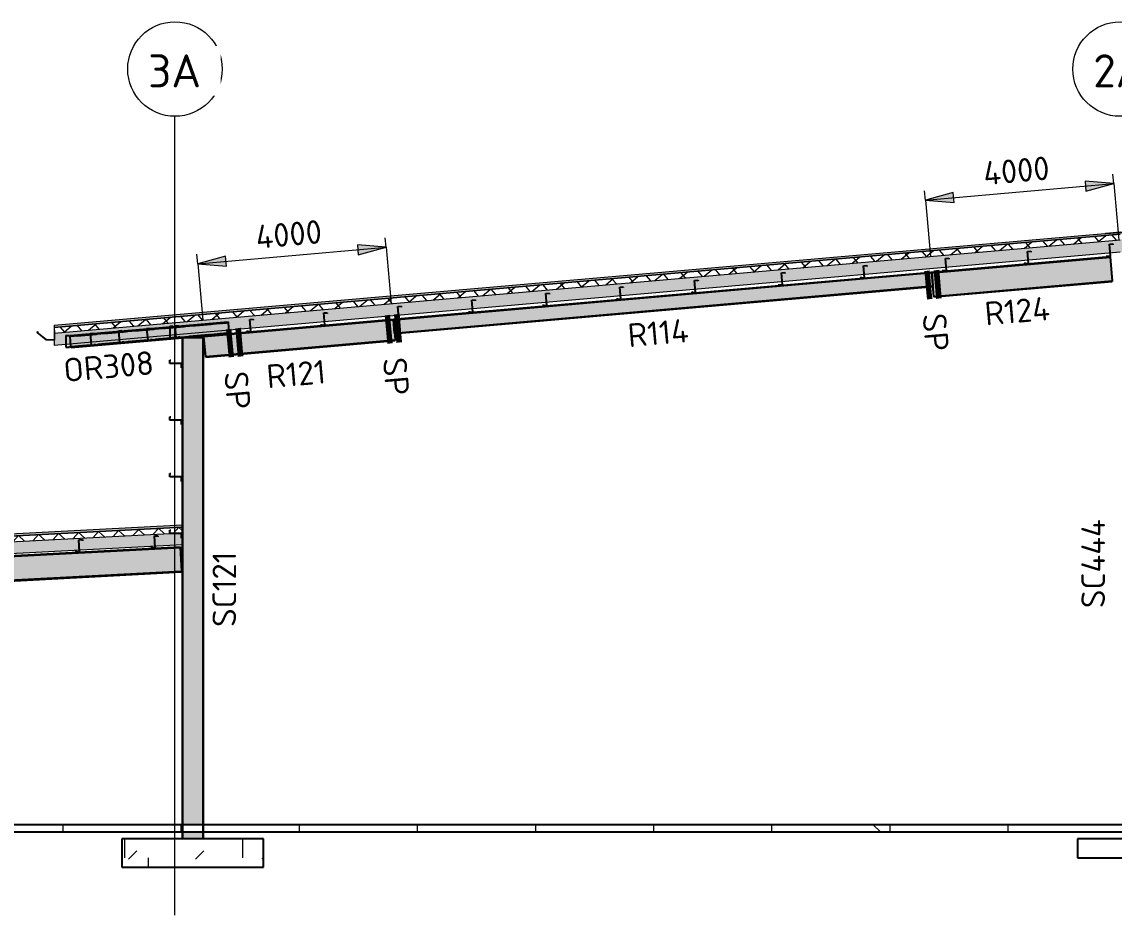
# Model space of a CAD drawing. Header units: millimetres. Extents: x 632 to 546626, y -3890 to 22200.
# Drawn here: x 496760 to 519875, y 3287 to 22200 of the extents above; entities that cross this region are included whole.
import ezdxf

# ---------------------------------------------------------------- set-up
doc = ezdxf.new("R2010")
doc.units = ezdxf.units.MM
doc.linetypes.add('Dash', pattern=[7, 5, -2])
doc.linetypes.add('Hidden Half', pattern=[3, 2, -1])
for name, color, linetype, lineweight in [('A-010-D_DIM', 211, 'Continuous', 13), ('A-010-D_DIM-200', 211, 'Continuous', 13), ('A-010-M_LINE', 90, 'Continuous', 13), ('A-230-H-FLOOR', 190, 'Continuous', 13), ('A-230-M_FLOOR', 192, 'Continuous', 13), ('A-270-M_ROOF', 132, 'Continuous', 13), ('S-160-M_FOUND', 171, 'Continuous', 13), ('S-160-MH_FOUND', 171, 'Hidden Half', 13), ('S-280-A_COLUMN', 171, 'Continuous', 18), ('S-280-A_STRUCT_FRAME', 2, 'Continuous', 18), ('S-280-M_COLUMN', 52, 'Continuous', 13), ('S-280-M_STRUCT_FRAME', 12, 'Continuous', 13), ('S-280-MH_COLUMN', 52, 'Hidden Half', 13), ('Z-000-T_TEXT', 131, 'Continuous', 25), ('Z-030-M_GRID', 191, 'Continuous', 13), ('Z-033_T_GRIDREF', 31, 'Continuous', 13), ('Z-230-A_LEVEL', 51, 'Continuous', 13)]:
    doc.layers.add(name, color=color, linetype=linetype, lineweight=lineweight)
doc.styles.add('ISOCPEUR_1', font='isocpeur.ttf', dxfattribs={"height": 700})
doc.styles.add('ISOCPEUR_2', font='isocpeur.ttf', dxfattribs={"height": 500})
doc.dimstyles.new('2_5___Arrow___Transparent', dxfattribs={"dimscale": 304.8, "dimtxt": 497.990588, "dimasz": 1.968504, "dimexe": 0.656168, "dimexo": 1.049869, "dimgap": 0.164042, "dimtad": 1, "dimdec": 0, "dimzin": 0, "dimdsep": 46, "dimtxsty": 'ISOCPEUR_2', "dimsah": 1, "dimcen": 0.09, "dimadec": 0, "dimazin": 0, "dimtfac": 1, "dimtdec": 4, "dimtix": 1, "dimtmove": 0, "dimatfit": 3, "dimfxl": 1, "dimtvp": 1, "dimtolj": 1, "dimtzin": 0, "dimlwd": 18, "dimlwe": 18, "dimarcsym": 2})
pattern_1 = [(45, (4560936.8, 0), (-1414.214, 0), [750, -3000]), (45, (4561936.8, 1000), (-1414.214, 0), [750, -3000]), (45, (4562936.8, -300), (-1414.214, 0), [250, -2000]), (90, (4562936.77, 500), (-500, 500), [500, -2000]), (315, (4562936.8, 1000), (0, 2828.43), [500, -3000]), (0, (4561936.8, 1000), (2000, 2000), [300, -1000]), (0, (4559436.8, 2000), (2000, 2000), [300, -2000])]

# ---------------------------------------------------------------- blocks, each defined once
blk = doc.blocks.new('Ridge Capping - Ridge Capping-1882401-S6_501-SECTION A8')
at = {"layer": 'A-270-M_ROOF', "lineweight": 5, "transparency": 33554432}
blk.add_hatch(color=253, dxfattribs=at).paths.add_polyline_path([(4557998, 17716), (4558305, 17743), (4558612, 17716), (4558604, 17720), (4558305, 17746), (4558005, 17720)])
at = {"layer": 'A-270-M_ROOF', "color": 53, "lineweight": 5}
for p, q in [((4557998, 17716), (4558305, 17743)), ((4558005, 17720), (4557998, 17716)), ((4558305, 17746), (4558005, 17720)), ((4558604, 17720), (4558305, 17746)), ((4558305, 17743), (4558612, 17716)), ((4558612, 17716), (4558604, 17720))]:
    blk.add_line(p, q, dxfattribs=at)
blk = doc.blocks.new('Roofs 1 - Roofs 1-2640243-S6_501-SECTION A8')
at = {"layer": 'A-270-M_ROOF', "lineweight": 5, "transparency": 33554432}
for points in [[(4535574, 15470), (4535579, 15470), (4535387, 15620), (4535382, 15620), (4535391, 15613)], [(4535749, 15469), (4535754, 15470), (4535754, 15666), (4535749, 15665), (4535749, 15479)]]:
    blk.add_hatch(color=8, dxfattribs=at).paths.add_polyline_path(points)
h = blk.add_hatch(color=8, dxfattribs=at)
h.paths.add_polyline_path([(4535586, 15468), (4535756, 15468), (4535754, 15470), (4535586, 15470)])
h.paths.add_polyline_path([(4535579, 15470), (4535580, 15472), (4535387, 15620)])
at = {"layer": 'A-270-M_ROOF', "color": 53, "lineweight": 5}
for p, q in [((4535387, 15620), (4535382, 15620)), ((4535388, 15622), (4535383, 15621)), ((4535387, 15620), (4535579, 15470)), ((4535580, 15472), (4535388, 15622)), ((4535409, 15635), (4535389, 15632)), ((4535390, 15630), (4535411, 15634)), ((4535409, 15635), (4535404, 15635)), ((4535411, 15634), (4535406, 15633)), ((4535411, 15634), (4535409, 15635)), ((4535754, 15666), (4535749, 15665)), ((4535754, 15665), (4535751, 15665)), ((4535756, 15666), (4535754, 15666)), ((4535754, 15666), (4535754, 15470)), ((4535756, 15468), (4535756, 15666)), ((4535747, 15470), (4535586, 15470)), ((4535586, 15468), (4535678, 15468)), ((4535678, 15468), (4535747, 15468)), ((4535754, 15470), (4535747, 15470)), ((4535747, 15468), (4535756, 15468)), ((4535754, 15470), (4535749, 15469)), ((4535756, 15468), (4535751, 15467))]:
    blk.add_line(p, q, dxfattribs=at)
at = {"layer": 'A-270-M_ROOF', "color": 53, "lineweight": 5, "flags": 128}
for points in [[(4535389, 15632), (4535388, 15631), (4535386, 15630), (4535385, 15629), (4535384, 15628), (4535384, 15626), (4535384, 15624), (4535384, 15623), (4535385, 15621), (4535387, 15620)], [(4535388, 15622), (4535387, 15623), (4535386, 15624), (4535386, 15625), (4535386, 15626), (4535386, 15627), (4535387, 15628), (4535387, 15629), (4535388, 15629), (4535390, 15630)], [(4535579, 15470), (4535581, 15469), (4535583, 15468), (4535586, 15468)], [(4535586, 15470), (4535584, 15470), (4535582, 15471), (4535580, 15472)]]:
    blk.add_lwpolyline(points, dxfattribs=at)
blk = doc.blocks.new('25021-APA-ZZ-ZZ-M3-AR-000001_V3_rvt-8-S6_501-SECTION A8')
at = {"layer": 'A-270-M_ROOF', "transparency": 33554432}
for points in [[(4535747, 15729), (4558305, 17703), (4578096, 15971), (4578096, 16011), (4558305, 17743), (4535747, 15769)], [(4524116, 10752), (4538455, 11503), (4538455, 11543), (4524116, 10792)]]:
    blk.add_hatch(color=9, dxfattribs=at).paths.add_polyline_path(points)
at = {"layer": 'A-270-M_ROOF', "lineweight": 5}
h = blk.add_hatch(dxfattribs=at)
h.set_pattern_fill('FP_36', angle=-135, style=0, pattern_type=2)
h.set_pattern_definition([(40, (4560936.77, 1e-06), (-192.8363, 229.8133), []), (130, (4560936.77, 1e-06), (-229.8133, -192.8363), [])])
h.paths.add_polyline_path([(4535747, 15609), (4558305, 17582), (4578096, 15851), (4578096, 15971), (4558305, 17703), (4535747, 15729)])
at = {"layer": 'A-270-M_ROOF', "lineweight": 5, "transparency": 33554432}
for color, points in [(254, [(4535747, 15358), (4536099, 15388), (4536085, 15557), (4539427, 15849), (4539442, 15681), (4558305, 17331), (4578096, 15600), (4578096, 15851), (4558305, 17582), (4535747, 15609)]), (9, [(4535747, 15729), (4535747, 15769), (4535742, 15769), (4535742, 15731)]), (254, [(4535742, 15357), (4535747, 15358), (4535747, 15729), (4535742, 15729), (4535742, 15375)])]:
    blk.add_hatch(color=color, dxfattribs=at).paths.add_polyline_path(points)
at = {"layer": 'A-270-M_ROOF', "lineweight": 5}
h = blk.add_hatch(dxfattribs=at)
h.set_pattern_fill('FP_37', angle=225, style=0, pattern_type=2)
h.set_pattern_definition([(48, (4560936.77, 1e-06), (-222.9434, 200.7392), []), (138, (4560936.77, 1e-06), (-200.7392, -222.9434), [])])
h.paths.add_polyline_path([(4524116, 10631), (4538455, 11383), (4538455, 11503), (4524116, 10752)])
at = {"layer": 'A-270-M_ROOF', "lineweight": 5, "transparency": 33554432}
h = blk.add_hatch(color=254, dxfattribs=at)
h.paths.add_polyline_path([(4524285, 10390), (4524286, 10390), (4524285, 10454)])
h.paths.add_polyline_path([(4527979, 10583), (4538455, 11132), (4538455, 11383), (4524116, 10631), (4524116, 10594), (4524450, 10611), (4524546, 10612), (4524546, 10609), (4527968, 10788), (4527978, 10598)])
at = {"layer": 'A-270-M_ROOF', "color": 53, "lineweight": 5}
for p, q in [((4558305, 17743), (4535747, 15769)), ((4558305, 17703), (4535747, 15729)), ((4535747, 15729), (4558305, 17703)), ((4535747, 15609), (4558305, 17582)), ((4535747, 15358), (4558305, 17331)), ((4535742, 15769), (4535747, 15769)), ((4535742, 15729), (4535747, 15729)), ((4535747, 15729), (4535742, 15729)), ((4535747, 15769), (4535747, 15729)), ((4535747, 15729), (4535747, 15358)), ((4535747, 15358), (4535742, 15357)), ((4538467, 11544), (4524116, 10792)), ((4538467, 11504), (4524116, 10752)), ((4524116, 10752), (4538467, 11504)), ((4524170, 10634), (4538467, 11383)), ((4538467, 11504), (4538467, 11544)), ((4538467, 11133), (4538467, 11504)), ((4524170, 10384), (4538467, 11133))]:
    blk.add_line(p, q, dxfattribs=at)
for name in ['Ridge Capping - Ridge Capping-1882401-S6_501-SECTION A8', 'Roofs 1 - Roofs 1-2640243-S6_501-SECTION A8']:
    blk.add_blockref(name, (0, 0), dxfattribs=at)
blk = doc.blocks.new('NRP_Framing-Steel-PFC - OR308 - 250PFC-4066803-S6_501-SECTION A8')
at = {"layer": 'S-280-M_STRUCT_FRAME', "linetype": 'Dash', "lineweight": 25}
for p, q in [((4536085, 15542), (4539428, 15834)), ((4536104, 15323), (4538202, 15506)), ((4538204, 15506), (4539448, 15615))]:
    blk.add_line(p, q, dxfattribs=at)
blk = doc.blocks.new('NRP_Framing-Steel-Purlin Z - P916 - EZ250-24-3998015-S6_501-SECTION A8')
at = {"layer": 'S-280-M_STRUCT_FRAME', "color": 1, "lineweight": 25}
for p, q in [((4537943, 11300), (4537943, 11299)), ((4537943, 11300), (4537943, 11299)), ((4537807, 11086), (4537807, 11085)), ((4537807, 11086), (4537807, 11085))]:
    blk.add_line(p, q, dxfattribs=at)
blk = doc.blocks.new('NRP_Framing-Steel-Purlin Z - P915 - EZ250-19-3998100-S6_501-SECTION A8')
at = {"layer": 'S-280-M_STRUCT_FRAME', "color": 92, "lineweight": 25}
for p, q in [((4537871, 11317), (4537942, 11321)), ((4537871, 11317), (4537942, 11321)), ((4537884, 11068), (4537871, 11317)), ((4537884, 11068), (4537871, 11317)), ((4537942, 11321), (4537943, 11300)), ((4537942, 11321), (4537943, 11300)), ((4537807, 11085), (4537808, 11064)), ((4537807, 11085), (4537808, 11064)), ((4537808, 11064), (4537884, 11068)), ((4537808, 11064), (4537884, 11068))]:
    blk.add_line(p, q, dxfattribs=at)
blk = doc.blocks.new('NRP_Framing-Steel-Purlin C - P946 - EC250-24-4066804-S6_501-SECTION A8')
at = {"layer": 'S-280-M_STRUCT_FRAME', "color": 1, "lineweight": 25}
for p, q in [((4535998, 15560), (4535998, 15310)), ((4535998, 15560), (4536071, 15560)), ((4536071, 15560), (4536071, 15536)), ((4535998, 15310), (4536071, 15310)), ((4536071, 15334), (4536071, 15310))]:
    blk.add_line(p, q, dxfattribs=at)
blk = doc.blocks.new('NRP_Framing-Steel-Purlin C - G946 - EC250-24-4082622-S6_501-SECTION A8')
at = {"layer": 'S-280-M_STRUCT_FRAME', "color": 1, "lineweight": 25}
for p, q in [((4538195, 15756), (4538195, 15506)), ((4538195, 15756), (4538268, 15756)), ((4538268, 15756), (4538268, 15732)), ((4538195, 15506), (4538268, 15506)), ((4538268, 15530), (4538268, 15506))]:
    blk.add_line(p, q, dxfattribs=at)
blk = doc.blocks.new('NRP_Framing-Steel-Purlin Z - G914 - EZ250-15-4082804-S6_501-SECTION A8')
at = {"layer": 'S-280-M_STRUCT_FRAME', "color": 150, "lineweight": 25}
for p, q in [((4538194.614304, 15039.7), (4538214.614304, 15039.7)), ((4538194.614304, 14968.7), (4538194.614304, 15039.7)), ((4538194.614304, 15039.7), (4538214.614304, 15039.7)), ((4538194.614304, 14968.7), (4538194.614304, 15039.7)), ((4538444.614304, 14968.7), (4538194.614304, 14968.7)), ((4538444.614304, 14968.7), (4538194.614304, 14968.7)), ((4538425.114304, 14892.7), (4538444.614304, 14892.7)), ((4538425.114304, 14892.7), (4538444.614304, 14892.7)), ((4538444.614304, 14892.7), (4538444.614304, 14968.7)), ((4538444.614304, 14892.7), (4538444.614304, 14968.7))]:
    blk.add_line(p, q, dxfattribs=at)
blk = doc.blocks.new('NRP_Foundation-Pad Footing Fibre _v2_ - PF4 -1800 x 1800 x 400d-3893011-S6_501-SECTION A8')
at = {"layer": 'S-160-M_FOUND'}
h = blk.add_hatch(dxfattribs=at)
h.set_pattern_fill('FP_39', color=256, style=0, pattern_type=2)
h.set_pattern_definition(pattern_1)
h.paths.add_polyline_path([(4558361, 4500), (4559205, 4500), (4559205, 4900), (4557405, 4900), (4557405, 4500)])
at = {"layer": 'S-160-M_FOUND', "lineweight": 25}
for p, q in [((4559205, 4900), (4557405, 4900)), ((4557405, 4900), (4557405, 4500)), ((4559205, 4500), (4559205, 4900)), ((4557405, 4500), (4559205, 4500))]:
    blk.add_line(p, q, dxfattribs=at)
blk = doc.blocks.new('NRP_Foundation-Pad Footing Fibre _v2_ - PF1 - 3000 x 2400 x 600d-2371040-S6_501-SECTION A8')
at = {"layer": 'S-160-M_FOUND'}
h = blk.add_hatch(dxfattribs=at)
h.set_pattern_fill('FP_39', color=256, style=0, pattern_type=2)
h.set_pattern_definition(pattern_1)
h.paths.add_polyline_path([(4540181.5143, 4900), (4537181.5143, 4900), (4537181.5143, 4300), (4540181.5143, 4300)])
at = {"layer": 'S-160-M_FOUND', "lineweight": 25}
for p, q in [((4540181.5143, 4900), (4537181.5143, 4900)), ((4537181.5143, 4900), (4537181.5143, 4300)), ((4540181.5143, 4300), (4540181.5143, 4900)), ((4537181.5143, 4300), (4540181.5143, 4300))]:
    blk.add_line(p, q, dxfattribs=at)
blk = doc.blocks.new('NRP_Framing-Steel-Purlin Z - P915 - EZ250-19-V109-S6_501-SECTION A8')
at = {"layer": 'S-280-M_STRUCT_FRAME', "color": 92, "lineweight": 25}
blk.add_line((4549312, 16598), (4549312, 16598), dxfattribs=at)
at = {"layer": 'S-280-M_STRUCT_FRAME', "color": 92, "linetype": 'Dash', "lineweight": 25}
blk.add_line((4549312, 16598), (4549312, 16598), dxfattribs=at)
blk = doc.blocks.new('NRP_Framing-Steel-Purlin Z - P915 - EZ250-19-V111-S6_501-SECTION A8')
at = {"layer": 'S-280-M_STRUCT_FRAME', "color": 92, "lineweight": 25}
for p, q in [((4549301, 16723), (4549371, 16729)), ((4549301, 16723), (4549371, 16729)), ((4549322, 16474), (4549301, 16723)), ((4549322, 16474), (4549301, 16723)), ((4549371, 16729), (4549373, 16708)), ((4549371, 16729), (4549373, 16708)), ((4549245, 16488), (4549247, 16467)), ((4549245, 16488), (4549247, 16467)), ((4549247, 16467), (4549322, 16474)), ((4549247, 16467), (4549322, 16474)), ((4549312, 16599), (4549312, 16599))]:
    blk.add_line(p, q, dxfattribs=at)
at = {"layer": 'S-280-M_STRUCT_FRAME', "color": 92, "linetype": 'Dash', "lineweight": 25}
blk.add_line((4549312, 16599), (4549312, 16599), dxfattribs=at)
blk = doc.blocks.new('NRP_Framing-Steel-Purlin C - P946 - EC250-24-4066508-S6_501-SECTION A8')
at = {"layer": 'S-280-M_STRUCT_FRAME', "color": 1, "lineweight": 25}
for p, q in [((4538303, 15761), (4538376, 15767)), ((4538303, 15761), (4538325, 15512)), ((4538376, 15767), (4538378, 15743)), ((4538325, 15512), (4538397, 15518)), ((4538334, 15638), (4538334, 15638)), ((4538395, 15542), (4538397, 15518))]:
    blk.add_line(p, q, dxfattribs=at)
at = {"layer": 'S-280-M_STRUCT_FRAME', "color": 1, "linetype": 'Dash', "lineweight": 25}
blk.add_line((4538334, 15638), (4538334, 15638), dxfattribs=at)
blk = doc.blocks.new('NRP_Framing-Steel-Purlin Z - P914 - EZ250-15-V113-S6_501-SECTION A8')
at = {"layer": 'S-280-M_STRUCT_FRAME', "color": 150, "lineweight": 25}
blk.add_line((4558092, 17367), (4558092, 17367), dxfattribs=at)
at = {"layer": 'S-280-M_STRUCT_FRAME', "color": 150, "linetype": 'Dash', "lineweight": 25}
blk.add_line((4558092, 17367), (4558092, 17367), dxfattribs=at)
blk = doc.blocks.new('NRP_Framing-Steel-Purlin Z - P914 - EZ250-15-V114-S6_501-SECTION A8')
at = {"layer": 'S-280-M_STRUCT_FRAME', "color": 150, "lineweight": 25}
for p, q in [((4558081, 17491), (4558152, 17497)), ((4558081, 17491), (4558152, 17497)), ((4558103, 17242), (4558081, 17491)), ((4558103, 17242), (4558081, 17491)), ((4558092, 17367), (4558092, 17367)), ((4558152, 17497), (4558154, 17477)), ((4558152, 17497), (4558154, 17477)), ((4558026, 17255), (4558027, 17236)), ((4558026, 17255), (4558027, 17236)), ((4558027, 17236), (4558103, 17242)), ((4558027, 17236), (4558103, 17242))]:
    blk.add_line(p, q, dxfattribs=at)
at = {"layer": 'S-280-M_STRUCT_FRAME', "color": 150, "linetype": 'Dash', "lineweight": 25}
blk.add_line((4558092, 17367), (4558092, 17367), dxfattribs=at)
blk = doc.blocks.new('NRP_Framing-Steel-Purlin C - P946 - EC250-24-V117-S6_501-SECTION A8')
at = {"layer": 'S-280-M_STRUCT_FRAME', "color": 1, "lineweight": 25}
for p, q in [((4537705, 15709), (4537778, 15715)), ((4537705, 15709), (4537727, 15460)), ((4537736, 15586), (4537736, 15586)), ((4537778, 15715), (4537780, 15691)), ((4537798, 15490), (4537800, 15466)), ((4537727, 15460), (4537800, 15466))]:
    blk.add_line(p, q, dxfattribs=at)
at = {"layer": 'S-280-M_STRUCT_FRAME', "color": 1, "linetype": 'Dash', "lineweight": 25}
blk.add_line((4537736, 15586), (4537736, 15586), dxfattribs=at)
blk = doc.blocks.new('Grid - NRP_Grid-Head-320187-S6_501-SECTION A8')
at = {"layer": 'Z-033_T_GRIDREF'}
blk.add_circle((4578305, 21200), 1000, dxfattribs=at)
blk = doc.blocks.new('DIMBLOCK29-S6_501-SECTION A8')
at = {"layer": 'A-010-D_DIM-200', "lineweight": 18}
for points in [[(504468, 17428), (503862, 17481), (503880, 17270)], [(500484, 17079), (501091, 17026), (501072, 17237)]]:
    blk.add_hatch(color=256, dxfattribs=at).paths.add_polyline_path(points)
for p, q in [((504468, 17428), (504451, 17627)), ((500484, 17079), (504468, 17428)), ((504468, 17428), (503862, 17481)), ((503862, 17481), (503880, 17270)), ((503880, 17270), (504468, 17428)), ((504468, 17428), (504573, 16231)), ((500484, 17079), (500466, 17278)), ((501072, 17237), (500484, 17079)), ((501091, 17026), (501072, 17237)), ((500484, 17079), (501091, 17026)), ((500484, 17079), (500588, 15883))]:
    blk.add_line(p, q, dxfattribs=at)
at = {"layer": 'A-010-D_DIM-200', "color": 0, "lineweight": 18, "insert": (501685, 17890), "char_height": 500, "width": 1758.29, "attachment_point": 1, "rotation": 5, "line_spacing_factor": 1.149209, "style": 'ISOCPEUR_2'}
blk.add_mtext('4000', dxfattribs=at)
blk = doc.blocks.new('DIMBLOCK30-S6_501-SECTION A8')
at = {"layer": 'A-010-D_DIM-200', "lineweight": 18}
for points in [[(519867, 18775), (519260, 18828), (519278, 18617)], [(515882, 18426), (516489, 18373), (516470, 18584)]]:
    blk.add_hatch(color=256, dxfattribs=at).paths.add_polyline_path(points)
for p, q in [((519867, 18775), (519849, 18974)), ((515882, 18426), (519867, 18775)), ((519867, 18775), (519260, 18828)), ((519260, 18828), (519278, 18617)), ((519278, 18617), (519867, 18775)), ((519867, 18775), (519971, 17579)), ((515882, 18426), (515864, 18625)), ((516470, 18584), (515882, 18426)), ((516489, 18373), (516470, 18584)), ((515882, 18426), (516489, 18373)), ((515882, 18426), (515986, 17230))]:
    blk.add_line(p, q, dxfattribs=at)
at = {"layer": 'A-010-D_DIM-200', "color": 0, "lineweight": 18, "insert": (517083, 19237), "char_height": 500, "width": 1758.29, "attachment_point": 1, "rotation": 5, "line_spacing_factor": 1.149209, "style": 'ISOCPEUR_2'}
blk.add_mtext('4000', dxfattribs=at)
blk = doc.blocks.new('NRP_Splice _v3_ - NRP_Splice-3209833-S6_501-SECTION A8')
at = {"layer": 'Z-000-T_TEXT', "lineweight": 70}
for p, q in [((4542798, 15990), (4542851, 15393)), ((4542798, 15990), (4542851, 15393)), ((4542998, 16008), (4543050, 15410)), ((4543050, 15410), (4542998, 16008))]:
    blk.add_line(p, q, dxfattribs=at)

msp = doc.modelspace()

# ---------------------------------------------------------------- hatches: boundary and pattern name
at = {"layer": 'A-230-H-FLOOR'}
h = msp.add_hatch(dxfattribs=at)
h.set_pattern_fill('FP_39', color=256, style=0, pattern_type=2)
h.set_pattern_definition([(45, (522632.2, 0), (-1414.214, 0), [750, -3000]), (45, (523632.2, 1000), (-1414.214, 0), [750, -3000]), (45, (524632.2, -300), (-1414.214, 0), [250, -2000]), (90, (524632.16, 500), (-500, 500), [500, -2000]), (315, (524632.2, 1000), (0, 2828.43), [500, -3000]), (0, (523632.2, 1000), (2000, 2000), [300, -1000]), (0, (521132.2, 2000), (2000, 2000), [300, -2000])])
h.paths.add_polyline_path([(539850, 5050), (539850, 5200), (488016, 5200), (488016, 5050), (527207.1, 5050)])
at = {"layer": 'S-280-M_COLUMN', "lineweight": 5}
h = msp.add_hatch(color=256, dxfattribs=at)
h.paths.add_polyline_path([(500162.7, 4900), (500162.7, 5050), (500150, 5050), (500150, 4900)])
h.paths.add_polyline_path([(500162.7, 5200), (500162.7, 15513.1), (500150, 15513.1), (500150, 5200)])
h = msp.add_hatch(color=256, dxfattribs=at)
h.paths.add_polyline_path([(500174.1, 4900), (500174, 5050), (500162.7, 5050), (500164.2, 4900), (500168.4, 4900)])
h.paths.add_polyline_path([(500162.7, 5200), (500174.1, 5200), (500174.1, 15513.1), (500162.7, 15513.1), (500162.7, 15307.6)])
h = msp.add_hatch(color=256, dxfattribs=at)
h.paths.add_polyline_path([(500579.7, 4900), (500579.7, 5050), (500174.1, 5050), (500174.1, 4900)])
h.paths.add_polyline_path([(500579.7, 5200), (500579.7, 15513.1), (500174.1, 15513.1), (500174.1, 5200)])
h = msp.add_hatch(color=256, dxfattribs=at)
h.paths.add_polyline_path([(500589.6, 4900), (500591.1, 4900), (500589.5, 5050), (500579.7, 5050), (500579.7, 4900), (500585.4, 4900)])
h.paths.add_polyline_path([(500589.6, 5200), (500591.1, 5200), (500589.6, 15513.1), (500579.7, 15513.1), (500579.7, 5200), (500589.5, 5200)])
h = msp.add_hatch(color=256, dxfattribs=at)
h.paths.add_polyline_path([(500603.8, 4900), (500603.8, 5050), (500591.1, 5050), (500591.1, 4900)])
h.paths.add_polyline_path([(500603.8, 5200), (500603.8, 15513.1), (500591.1, 15513.1), (500591.1, 5200)])
at = {"layer": 'S-280-M_STRUCT_FRAME', "lineweight": 5}
for points in [[(516017.1, 16888.1), (519787.7, 17218), (519786.6, 17231.1), (516016, 16901.2)], [(516060.9, 16388.2), (519831.5, 16718.1), (519787.7, 17218), (516017.1, 16888.1), (516041.3, 16612.2)], [(504623.2, 15894.2), (516015.7, 16890.9), (516014.8, 16901.1), (504622.3, 15904.4), (504622.9, 15897.9)], [(504647.9, 15611.7), (516040.4, 16608.4), (516015.7, 16890.9), (504623.2, 15894.2), (504623.4, 15891.7)], [(516062, 16375), (519832.6, 16704.9), (519831.5, 16718.1), (516060.9, 16388.2)], [(504648.8, 15601.6), (516041.3, 16598.3), (516040.4, 16608.4), (504647.9, 15611.7)], [(497780.6, 15541.7), (501123.9, 15834.2), (501122.6, 15849.2), (497779.3, 15556.7)], [(497799.8, 15322.6), (501143, 15615.1), (501123.9, 15834.2), (497780.6, 15541.7)], [(504621.7, 15904.4), (500613.1, 15553.6), (500614.2, 15541), (504622.9, 15891.7)], [(500651.5, 15114.2), (504660.2, 15464.9), (504622.9, 15891.7), (500614.2, 15541), (500634.6, 15307.6)], [(497801.1, 15307.6), (501144.3, 15600.1), (501143, 15615.1), (497799.8, 15322.6)], [(504661.3, 15452.3), (504660.2, 15464.9), (500651.5, 15114.2), (500652.6, 15101.6)], [(488460.9, 9956.7), (500136.3, 10568.6), (500110.1, 11069.7), (488594.3, 10466.2), (488594.4, 10460.7), (488513.8, 10456.4), (488513.8, 10192.5), (488595.9, 10192.7), (488596, 10176.7), (488460.9, 10168), (488460.9, 10135.3)], [(488566.3, 10464.7), (500110.1, 11069.7), (500109.2, 11085.3), (488479.6, 10474.7), (488566.3, 10475.2), (488566.3, 10467.5)], [(488460.9, 9941.1), (500137.1, 10553), (500136.3, 10568.6), (488460.9, 9956.7)]]:
    msp.add_hatch(color=256, dxfattribs=at).paths.add_polyline_path(points)

# ---------------------------------------------------------------- linework, layer by layer
at = {"layer": 'A-010-M_LINE', "lineweight": 25}
for p, q in [((516015.2, 16901.2), (516014.4, 16911.1)), ((504601.9, 15902.6), (504601, 15912.6)), ((500617.1, 15554), (500616.3, 15564))]:
    msp.add_line(p, q, dxfattribs=at)
at = {"layer": 'A-230-M_FLOOR', "lineweight": 25}
for p, q in [((539850, 5200), (488016, 5200)), ((488016, 5050), (539850, 5050))]:
    msp.add_line(p, q, dxfattribs=at)
at = {"layer": 'S-280-M_COLUMN', "lineweight": 25}
for p, q in [((500150, 15513.1), (500150, 5200)), ((500162.7, 15513.1), (500150, 15513.1)), ((500162.7, 15513.1), (500162.7, 5200)), ((500174.1, 15513.1), (500162.7, 15513.1)), ((500579.7, 15513.1), (500174.1, 15513.1)), ((500591.1, 15513.1), (500579.7, 15513.1)), ((500591.1, 15513.1), (500591.1, 5200)), ((500603.8, 15513.1), (500591.1, 15513.1)), ((500603.8, 5200), (500603.8, 15513.1)), ((500150, 5050), (500150, 4900)), ((500162.7, 5050), (500162.7, 4900)), ((500591.1, 5050), (500591.1, 4900)), ((500603.8, 4900), (500603.8, 5050))]:
    msp.add_line(p, q, dxfattribs=at)
at = {"layer": 'S-280-M_STRUCT_FRAME', "lineweight": 25}
for p, q in [((516016, 16901.2), (519786.6, 17231.1)), ((516017.1, 16888.1), (519787.7, 17218)), ((519786.6, 17231.1), (519787.7, 17218)), ((519787.7, 17218), (519831.5, 16718.1)), ((504622.3, 15904.4), (516014.8, 16901.1)), ((504623.2, 15894.2), (516015.7, 16890.9)), ((516014.8, 16901.1), (516015.7, 16890.9)), ((516015.7, 16890.9), (516040.4, 16608.4)), ((516017.1, 16888.1), (516016, 16901.2)), ((516060.9, 16388.2), (516017.1, 16888.1)), ((516060.9, 16388.2), (519831.5, 16718.1)), ((516062, 16375), (519832.6, 16704.9)), ((519831.5, 16718.1), (519832.6, 16704.9)), ((504647.9, 15611.7), (516040.4, 16608.4)), ((504648.8, 15601.6), (516041.3, 16598.3)), ((516040.4, 16608.4), (516041.3, 16598.3)), ((516062, 16375), (516060.9, 16388.2)), ((497779.3, 15556.7), (501122.6, 15849.2)), ((497780.6, 15541.7), (501123.9, 15834.2)), ((500613.1, 15553.6), (504621.7, 15904.4)), ((500614.2, 15541), (504622.9, 15891.7)), ((501122.6, 15849.2), (501123.9, 15834.2)), ((501123.9, 15834.2), (501143, 15615.1)), ((504621.7, 15904.4), (504622.9, 15891.7)), ((504623.2, 15894.2), (504622.3, 15904.4)), ((504622.9, 15891.7), (504660.2, 15464.9)), ((504647.9, 15611.7), (504623.2, 15894.2)), ((497780.6, 15541.7), (497779.3, 15556.7)), ((497799.8, 15322.6), (497780.6, 15541.7)), ((497799.8, 15322.6), (499897.9, 15506.1)), ((497801.1, 15307.6), (500150, 15513.1)), ((499899, 15506.2), (501143, 15615.1)), ((500150.6, 15513.2), (500613.1, 15553.6)), ((500614.2, 15541), (500613.1, 15553.6)), ((500651.5, 15114.2), (500614.2, 15541)), ((501143, 15615.1), (501144.3, 15600.1)), ((504648.8, 15601.6), (504647.9, 15611.7)), ((497801.1, 15307.6), (497799.8, 15322.6)), ((500651.5, 15114.2), (504660.2, 15464.9)), ((500652.6, 15101.6), (504661.3, 15452.3)), ((504660.2, 15464.9), (504661.3, 15452.3)), ((500652.6, 15101.6), (500651.5, 15114.2)), ((488460.9, 10474.8), (500109.2, 11085.3)), ((488566.3, 10464.7), (500110.1, 11069.7)), ((500109.2, 11085.3), (500110.1, 11069.7)), ((500110.1, 11069.7), (500136.3, 10568.6)), ((488460.9, 9956.7), (500136.3, 10568.6)), ((488460.9, 9941.1), (500137.1, 10553)), ((500136.3, 10568.6), (500137.1, 10553))]:
    msp.add_line(p, q, dxfattribs=at)
at = {"layer": 'S-280-MH_COLUMN', "lineweight": 25}
for p, q in [((500150, 5200), (500150, 5050)), ((500162.7, 5200), (500162.7, 5050)), ((500591.1, 5200), (500591.1, 5050)), ((500603.8, 5050), (500603.8, 5200))]:
    msp.add_line(p, q, dxfattribs=at)
at = {"layer": 'Z-030-M_GRID'}
msp.add_line((500000, 3286.9), (500000, 20200), dxfattribs=at)
at = {"layer": 'Z-230-A_LEVEL'}
msp.add_line((479186.3, 5200), (546625.7, 5200), dxfattribs=at)

# ---------------------------------------------------------------- block references
at = {"color": 10, "lineweight": 5}
msp.add_blockref('25021-APA-ZZ-ZZ-M3-AR-000001_V3_rvt-8-S6_501-SECTION A8', (-4038304.6, 0), dxfattribs=at)
at = {"layer": 'S-160-MH_FOUND', "lineweight": 25}
for name in ['NRP_Foundation-Pad Footing Fibre _v2_ - PF1 - 3000 x 2400 x 600d-2371040-S6_501-SECTION A8', 'NRP_Foundation-Pad Footing Fibre _v2_ - PF4 -1800 x 1800 x 400d-3893011-S6_501-SECTION A8']:
    msp.add_blockref(name, (-4038304.6, 0), dxfattribs=at)
at = {"layer": 'S-280-M_STRUCT_FRAME', "color": 150, "linetype": 'Dash', "lineweight": 25}
for name, p in [('NRP_Framing-Steel-Purlin Z - P914 - EZ250-15-V114-S6_501-SECTION A8', (-4040040.4, -151.9)), ('NRP_Framing-Steel-Purlin Z - P914 - EZ250-15-V114-S6_501-SECTION A8', (-4038304.6, 0)), ('NRP_Framing-Steel-Purlin Z - P914 - EZ250-15-V113-S6_501-SECTION A8', (-4038304.6, 0)), ('NRP_Framing-Steel-Purlin Z - P914 - EZ250-15-V114-S6_501-SECTION A8', (-4041776.2, -303.7)), ('NRP_Framing-Steel-Purlin Z - P914 - EZ250-15-V113-S6_501-SECTION A8', (-4040040.4, -151.9)), ('NRP_Framing-Steel-Purlin Z - P914 - EZ250-15-V114-S6_501-SECTION A8', (-4045247.7, -607.4)), ('NRP_Framing-Steel-Purlin Z - P914 - EZ250-15-V114-S6_501-SECTION A8', (-4043511.9, -455.6)), ('NRP_Framing-Steel-Purlin Z - P914 - EZ250-15-V113-S6_501-SECTION A8', (-4043511.9, -455.6)), ('NRP_Framing-Steel-Purlin Z - P914 - EZ250-15-V113-S6_501-SECTION A8', (-4041776.2, -303.7)), ('NRP_Framing-Steel-Purlin Z - P914 - EZ250-15-V113-S6_501-SECTION A8', (-4045247.7, -607.4))]:
    msp.add_blockref(name, p, dxfattribs=at)
at = {"layer": 'S-280-M_STRUCT_FRAME', "color": 92, "linetype": 'Dash', "lineweight": 25}
for name, p in [('NRP_Framing-Steel-Purlin Z - P915 - EZ250-19-V111-S6_501-SECTION A8', (-4038304.6, 0)), ('NRP_Framing-Steel-Purlin Z - P915 - EZ250-19-V111-S6_501-SECTION A8', (-4041455.4, -275.7)), ('NRP_Framing-Steel-Purlin Z - P915 - EZ250-19-V111-S6_501-SECTION A8', (-4039890, -138.7)), ('NRP_Framing-Steel-Purlin Z - P915 - EZ250-19-V109-S6_501-SECTION A8', (-4039890, -138.7)), ('NRP_Framing-Steel-Purlin Z - P915 - EZ250-19-V109-S6_501-SECTION A8', (-4038304.6, 0)), ('NRP_Framing-Steel-Purlin Z - P915 - EZ250-19-V111-S6_501-SECTION A8', (-4043020.8, -412.6)), ('NRP_Framing-Steel-Purlin Z - P915 - EZ250-19-V109-S6_501-SECTION A8', (-4043020.8, -412.6)), ('NRP_Framing-Steel-Purlin Z - P915 - EZ250-19-V109-S6_501-SECTION A8', (-4041455.4, -275.7)), ('NRP_Framing-Steel-Purlin Z - P915 - EZ250-19-V111-S6_501-SECTION A8', (-4046151.6, -686.5)), ('NRP_Framing-Steel-Purlin Z - P915 - EZ250-19-V111-S6_501-SECTION A8', (-4044586.2, -549.6)), ('NRP_Framing-Steel-Purlin Z - P915 - EZ250-19-V109-S6_501-SECTION A8', (-4044586.2, -549.6)), ('NRP_Framing-Steel-Purlin Z - P915 - EZ250-19-V111-S6_501-SECTION A8', (-4047717.1, -823.5)), ('NRP_Framing-Steel-Purlin Z - P915 - EZ250-19-V109-S6_501-SECTION A8', (-4047717.1, -823.5)), ('NRP_Framing-Steel-Purlin Z - P915 - EZ250-19-V109-S6_501-SECTION A8', (-4046151.6, -686.5))]:
    msp.add_blockref(name, p, dxfattribs=at)
at = {"layer": 'S-280-M_STRUCT_FRAME', "linetype": 'Dash', "lineweight": 25}
msp.add_blockref('NRP_Framing-Steel-PFC - OR308 - 250PFC-4066803-S6_501-SECTION A8', (-4038304.6, 0), dxfattribs=at)
at = {"layer": 'S-280-M_STRUCT_FRAME', "color": 1, "lineweight": 25}
for name, p in [('NRP_Framing-Steel-Purlin C - G946 - EC250-24-4082622-S6_501-SECTION A8', (-4038304.6, 0)), ('NRP_Framing-Steel-Purlin C - P946 - EC250-24-4066804-S6_501-SECTION A8', (-4038304.6, 0)), ('NRP_Framing-Steel-Purlin Z - P916 - EZ250-24-3998015-S6_501-SECTION A8', (-4039902.4, -83.7)), ('NRP_Framing-Steel-Purlin Z - P916 - EZ250-24-3998015-S6_501-SECTION A8', (-4038304.6, 0))]:
    msp.add_blockref(name, p, dxfattribs=at)
at = {"layer": 'S-280-M_STRUCT_FRAME', "color": 1, "linetype": 'Dash', "lineweight": 25}
for name, p in [('NRP_Framing-Steel-Purlin C - P946 - EC250-24-4066508-S6_501-SECTION A8', (-4038304.6, 0)), ('NRP_Framing-Steel-Purlin C - P946 - EC250-24-V117-S6_501-SECTION A8', (-4039500, -104.6)), ('NRP_Framing-Steel-Purlin C - P946 - EC250-24-V117-S6_501-SECTION A8', (-4038902.3, -52.3)), ('NRP_Framing-Steel-Purlin C - P946 - EC250-24-V117-S6_501-SECTION A8', (-4038304.6, 0))]:
    msp.add_blockref(name, p, dxfattribs=at)
at = {"layer": 'S-280-M_STRUCT_FRAME', "color": 150, "lineweight": 25}
for p in [(-4038304.6, 0), (-4038304.6, -1200), (-4038304.6, -2400), (-4038304.6, -3600)]:
    msp.add_blockref('NRP_Framing-Steel-Purlin Z - G914 - EZ250-15-4082804-S6_501-SECTION A8', p, dxfattribs=at)
at = {"layer": 'S-280-M_STRUCT_FRAME', "color": 92, "lineweight": 25}
for p in [(-4039902.4, -83.7), (-4038304.6, 0)]:
    msp.add_blockref('NRP_Framing-Steel-Purlin Z - P915 - EZ250-19-3998100-S6_501-SECTION A8', p, dxfattribs=at)
at = {"layer": 'Z-000-T_TEXT', "lineweight": 70}
for p in [(-4026885.7, 935.5), (-4038304.6, 0), (-4041662, -293.7)]:
    msp.add_blockref('NRP_Splice _v3_ - NRP_Splice-3209833-S6_501-SECTION A8', p, dxfattribs=at)
at = {"layer": 'Z-033_T_GRIDREF'}
for p in [(-4078304.6, 0), (-4058304.6, 0)]:
    msp.add_blockref('Grid - NRP_Grid-Head-320187-S6_501-SECTION A8', p, dxfattribs=at)

# ---------------------------------------------------------------- texts
at = {"layer": 'S-280-A_COLUMN', "lineweight": 13, "char_height": 500, "attachment_point": 1, "rotation": 90, "style": 'ISOCPEUR_2'}
for s, insert, width in [('SC444', (519180.5, 9786.5), 2356.961), ('SC121', (500794.6, 9388.7), 1956.117)]:
    msp.add_mtext(s, dxfattribs=dict(at, insert=insert, width=width))
at = {"layer": 'S-280-A_STRUCT_FRAME', "lineweight": 13, "char_height": 500, "attachment_point": 1, "rotation": 5, "style": 'ISOCPEUR_2'}
for s, insert, width in [('R124', (517114, 16267.9), 1699.577), ('R114', (509561.1, 15807.1), 1571.307), ('OR308', (497619.8, 15070.4), 2260.759), ('R121', (501917.2, 14938.3), 1523.206)]:
    msp.add_mtext(s, dxfattribs=dict(at, insert=insert, width=width))
at = {"layer": 'Z-000-T_TEXT', "char_height": 500, "width": 962.025, "attachment_point": 1, "rotation": 275, "style": 'ISOCPEUR_2'}
for insert in [(516312.2, 16050.2), (504893.3, 15114.8), (501535.9, 14821)]:
    msp.add_mtext('SP', dxfattribs=dict(at, insert=insert))

# ---------------------------------------------------------------- dimensions: what is measured, and where the dimension line sits
at = {"layer": 'A-010-D_DIM', "lineweight": 18}
for base, p1, p2, picture, middle in [((519866.6, 18774.8), (516014.4, 16911.1), (519999.1, 17259.7), 'DIMBLOCK30-S6_501-SECTION A8', (517848, 18899.4)), ((504468.5, 17427.7), (500616.3, 15564), (504601, 15912.6), 'DIMBLOCK29-S6_501-SECTION A8', (502449.9, 17552.2))]:
    dim = msp.add_linear_dim(base=base, p1=p1, p2=p2, angle=5, dimstyle='2_5___Arrow___Transparent', override={"dimpost": '<>', "dimfxl": 4000}, dxfattribs=at)
    dim.commit()
    dim.dimension.update_dxf_attribs({"geometry": picture, "text_midpoint": middle})

# ---------------------------------------------------------------- next in the draw order: texts
at = {"layer": 'Z-033_T_GRIDREF', "char_height": 700, "width": 1362.869, "attachment_point": 1, "style": 'ISOCPEUR_1', "bg_fill": 3, "box_fill_scale": 1.25, "bg_fill_color": 256, "bg_fill_true_color": 13158600, "bg_fill_transparency": 0}
for s, insert in [('3A', (499430.8, 21512.1)), ('2A', (519430.8, 21512.1))]:
    msp.add_mtext(s, dxfattribs=dict(at, insert=insert))

doc.saveas('drawing.dxf')
